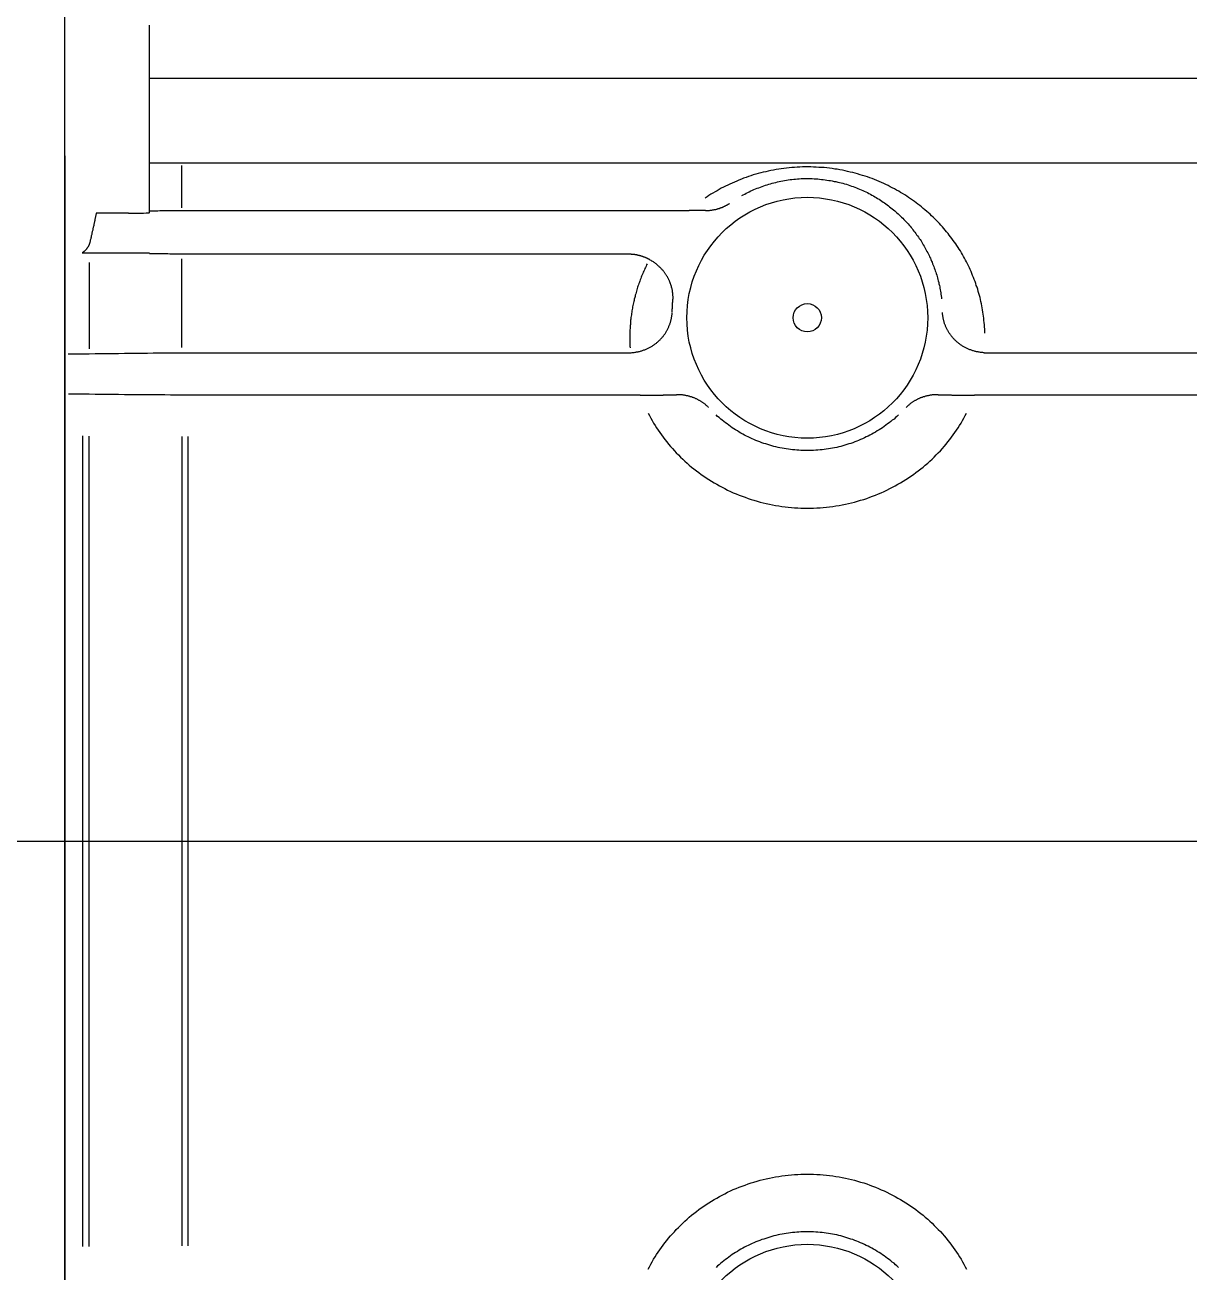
# Model space of a CAD drawing. Units: millimetres at full size. Extents: x -1560 to 1602, y -1094 to 1094.
# Drawn here: x 771 to 853.3, y -78.5 to 9.7 of the extents above; entities that cross this region are included whole.
import ezdxf

# ---------------------------------------------------------------- set-up
doc = ezdxf.new("R2010")
doc.units = ezdxf.units.MM
doc.header["$LTSCALE"] = 11.8857
doc.layers.add('0-1_GR1', color=134, linetype='Continuous')

msp = doc.modelspace()

# ---------------------------------------------------------------- linework, layer by layer
at = {"layer": '0-1_GR1'}
for p, q in [((779.8, -3.57), (779.8, 9.69)), ((947.3, 5.92), (779.8, 5.92)), ((947.3, -0.08), (779.8, -0.08)), ((782.07, -3.24), (782.07, -0.24)), ((782.54, -3.41), (817.94, -3.41)), ((778.3, -3.62), (776.03, -3.62)), ((775.59, -5.62), (775.57, -5.67)), ((775.04, -6.42), (779.8, -6.42)), ((782.07, -13.11), (782.07, -6.84)), ((813.66, -6.51), (782.54, -6.51)), ((775.53, -7.09), (775.53, -13.19)), ((816.79, -9.81), (816.8, -9.79)), ((774.05, -13.54), (775.06, -13.54)), ((782.54, -13.47), (813.71, -13.47)), ((813.71, -13.47), (813.8, -13.47)), ((838.81, -13.47), (838.9, -13.47)), ((838.9, -13.47), (885.71, -13.47)), ((775.06, -16.41), (774.07, -16.41)), ((775.95, -16.42), (775.53, -16.41)), ((814.48, -16.48), (782.54, -16.48)), ((886.48, -16.48), (838.12, -16.48)), ((775.06, -19.35), (775.06, -76.64)), ((775.53, -76.64), (775.53, -19.36)), ((782.07, -19.4), (782.07, -76.59)), ((782.54, -76.59), (782.54, -19.4)), ((-194.33, -48), (1021.04, -48)), ((585.3, -48), (1030.84, -48))]:
    msp.add_line(p, q, dxfattribs=at)
at = {"layer": '0-1_GR1', "color": 3}
for p, q in [((773.8, 0.44), (773.8, -6.7)), ((773.8, -6.7), (773.8, -89.29))]:
    msp.add_line(p, q, dxfattribs=at)
for points in [[(773.8, -126.5), (773.8, 30.5), (762.34, 30.5)], [(773.8, 4.13), (773.8, 10.7), (773.8, 11.46)]]:
    msp.add_lwpolyline(points, dxfattribs=at)
at = {"layer": '0-1_GR1'}
for points in [[(826.35, -0.34), (826.16, -0.34), (825.97, -0.34), (825.78, -0.35), (825.59, -0.36), (825.4, -0.37), (825.21, -0.39), (825.02, -0.4), (824.84, -0.42), (824.65, -0.45), (824.46, -0.47), (824.28, -0.5), (824.09, -0.53), (823.91, -0.56), (823.72, -0.6), (823.54, -0.64), (823.36, -0.68), (823.18, -0.72), (823.01, -0.76), (822.83, -0.81), (822.66, -0.86), (822.48, -0.91), (822.31, -0.97), (822.14, -1.02), (821.97, -1.08), (821.8, -1.14), (821.64, -1.21), (821.47, -1.27), (821.31, -1.34), (821.15, -1.41), (820.99, -1.48), (820.83, -1.55), (820.68, -1.62), (820.52, -1.7), (820.37, -1.77), (820.22, -1.85), (820.07, -1.93), (819.92, -2.02), (819.78, -2.1), (819.63, -2.19)], [(833.04, -2.23), (832.9, -2.14), (832.76, -2.06), (832.61, -1.98), (832.46, -1.89), (832.31, -1.81), (832.16, -1.74), (832.01, -1.66), (831.85, -1.58), (831.7, -1.51), (831.54, -1.44), (831.38, -1.37), (831.22, -1.3), (831.05, -1.24), (830.89, -1.17), (830.72, -1.11), (830.55, -1.05), (830.38, -1), (830.21, -0.94), (830.04, -0.89), (829.86, -0.84), (829.69, -0.79), (829.51, -0.74), (829.33, -0.7), (829.15, -0.66), (828.97, -0.62), (828.79, -0.58), (828.6, -0.55), (828.42, -0.51), (828.24, -0.49), (828.05, -0.46), (827.86, -0.43), (827.68, -0.41), (827.49, -0.39), (827.3, -0.38), (827.11, -0.37), (826.92, -0.35), (826.73, -0.35), (826.54, -0.34), (826.35, -0.34)], [(821.67, -2.37), (821.77, -2.31), (821.88, -2.26), (821.98, -2.2), (822.09, -2.15), (822.2, -2.1), (822.31, -2.04), (822.42, -1.99), (822.53, -1.94), (822.64, -1.9), (822.76, -1.85), (822.87, -1.81), (822.99, -1.76), (823.1, -1.72), (823.22, -1.68), (823.34, -1.64), (823.46, -1.6), (823.58, -1.56), (823.7, -1.53), (823.82, -1.49), (823.94, -1.46), (824.07, -1.43), (824.19, -1.4), (824.32, -1.37), (824.44, -1.35), (824.57, -1.32), (824.7, -1.3), (824.83, -1.28), (824.95, -1.26), (825.08, -1.24), (825.21, -1.23), (825.34, -1.21), (825.47, -1.2), (825.6, -1.19), (825.73, -1.18), (825.86, -1.17), (825.99, -1.17), (826.13, -1.17), (826.26, -1.16), (826.39, -1.16)], [(826.39, -1.16), (826.52, -1.17), (826.65, -1.17), (826.78, -1.18), (826.91, -1.18), (827.04, -1.19), (827.17, -1.2), (827.3, -1.22), (827.43, -1.23), (827.56, -1.25), (827.69, -1.27), (827.82, -1.29), (827.95, -1.31), (828.07, -1.33), (828.2, -1.36), (828.32, -1.38), (828.45, -1.41), (828.57, -1.44), (828.7, -1.47), (828.82, -1.5), (828.94, -1.54), (829.06, -1.57), (829.18, -1.61), (829.3, -1.65), (829.42, -1.69), (829.54, -1.73), (829.65, -1.78), (829.77, -1.82), (829.88, -1.86), (830, -1.91), (830.11, -1.96), (830.22, -2.01), (830.33, -2.06), (830.44, -2.11), (830.55, -2.16), (830.65, -2.22), (830.76, -2.27), (830.86, -2.33), (830.97, -2.39), (831.07, -2.45)], [(819.63, -2.19), (819.49, -2.27), (819.35, -2.36), (819.21, -2.45), (819.08, -2.54)], [(831.07, -2.45), (831.17, -2.51), (831.27, -2.57), (831.37, -2.63), (831.47, -2.69), (831.57, -2.76), (831.66, -2.82), (831.76, -2.89), (831.85, -2.95), (831.94, -3.02), (832.03, -3.09), (832.12, -3.16), (832.21, -3.23), (832.3, -3.3), (832.39, -3.37), (832.48, -3.44), (832.56, -3.51), (832.64, -3.59), (832.73, -3.66), (832.81, -3.74), (832.89, -3.82), (832.97, -3.89), (833.05, -3.97), (833.12, -4.05), (833.2, -4.13), (833.28, -4.21), (833.35, -4.29), (833.42, -4.37), (833.5, -4.45), (833.57, -4.53), (833.64, -4.62), (833.71, -4.7), (833.77, -4.79), (833.84, -4.87), (833.91, -4.96), (833.97, -5.04), (834.03, -5.13), (834.1, -5.22), (834.16, -5.31), (834.22, -5.39)], [(837.27, -6.54), (837.2, -6.41), (837.12, -6.28), (837.04, -6.15), (836.96, -6.03), (836.87, -5.9), (836.79, -5.78), (836.7, -5.65), (836.62, -5.53), (836.53, -5.41), (836.43, -5.28), (836.34, -5.16), (836.25, -5.04), (836.15, -4.93), (836.05, -4.81), (835.95, -4.69), (835.85, -4.58), (835.75, -4.46), (835.64, -4.35), (835.54, -4.23), (835.43, -4.12), (835.32, -4.01), (835.21, -3.9), (835.09, -3.79), (834.98, -3.69), (834.86, -3.58), (834.74, -3.48), (834.62, -3.37), (834.5, -3.27), (834.38, -3.17), (834.25, -3.07), (834.12, -2.97), (834, -2.87), (833.87, -2.78), (833.73, -2.68), (833.6, -2.59), (833.46, -2.5), (833.33, -2.41), (833.19, -2.32), (833.04, -2.23)], [(779.8, -3.44), (779.95, -3.44), (780.09, -3.44), (780.23, -3.44), (780.38, -3.44), (780.52, -3.43), (780.66, -3.43), (780.8, -3.43), (780.94, -3.43), (781.09, -3.43), (781.23, -3.43), (781.37, -3.42), (781.51, -3.42), (781.65, -3.42), (781.79, -3.42), (781.93, -3.42), (782.07, -3.42)], [(782.07, -3.42), (782.09, -3.42), (782.11, -3.42), (782.13, -3.41), (782.15, -3.41), (782.17, -3.41), (782.19, -3.41), (782.21, -3.41), (782.23, -3.41), (782.25, -3.41), (782.26, -3.41), (782.28, -3.41), (782.3, -3.41), (782.33, -3.41), (782.35, -3.41), (782.37, -3.41), (782.39, -3.41), (782.41, -3.41), (782.43, -3.41), (782.45, -3.41), (782.47, -3.41), (782.48, -3.41), (782.5, -3.41), (782.52, -3.41), (782.54, -3.41)], [(818.3, -3.41), (818.28, -3.41), (818.26, -3.41), (818.23, -3.41), (818.21, -3.41), (818.19, -3.41), (818.17, -3.41), (818.15, -3.41), (818.13, -3.41), (818.11, -3.41), (818.08, -3.41), (818.06, -3.41), (818.04, -3.41), (818.02, -3.41), (818, -3.41), (817.98, -3.41), (817.96, -3.41), (817.94, -3.41)], [(819.1, -3.42), (819.08, -3.42), (819.06, -3.42), (819.04, -3.42), (819.02, -3.42), (819, -3.42), (818.98, -3.42), (818.96, -3.42), (818.94, -3.42), (818.92, -3.42), (818.9, -3.42), (818.88, -3.42), (818.86, -3.42), (818.84, -3.42), (818.82, -3.42), (818.8, -3.42), (818.78, -3.42), (818.76, -3.42), (818.74, -3.42), (818.72, -3.42), (818.7, -3.42), (818.67, -3.41), (818.65, -3.41), (818.63, -3.41), (818.61, -3.41), (818.59, -3.41), (818.57, -3.41), (818.55, -3.41), (818.53, -3.41), (818.51, -3.41), (818.49, -3.41), (818.47, -3.41), (818.45, -3.41), (818.42, -3.41), (818.4, -3.41), (818.38, -3.41), (818.36, -3.41), (818.34, -3.41), (818.32, -3.41), (818.3, -3.41)], [(819.1, -3.42), (819.13, -3.42), (819.16, -3.42), (819.2, -3.42), (819.23, -3.42), (819.26, -3.42), (819.29, -3.41), (819.33, -3.41), (819.36, -3.41), (819.39, -3.41), (819.43, -3.4), (819.46, -3.4), (819.49, -3.4), (819.52, -3.39), (819.56, -3.39), (819.59, -3.38), (819.62, -3.38), (819.65, -3.37), (819.68, -3.37), (819.72, -3.36), (819.75, -3.36), (819.78, -3.35), (819.81, -3.34), (819.84, -3.34), (819.87, -3.33), (819.9, -3.32), (819.94, -3.31), (819.97, -3.3), (820, -3.29), (820.03, -3.28), (820.06, -3.28), (820.09, -3.27), (820.12, -3.26), (820.15, -3.24), (820.18, -3.23), (820.21, -3.22), (820.24, -3.21), (820.27, -3.2), (820.3, -3.19), (820.33, -3.18)], [(820.33, -3.18), (820.35, -3.16), (820.38, -3.15), (820.41, -3.14), (820.44, -3.12), (820.47, -3.11), (820.5, -3.1), (820.52, -3.08), (820.55, -3.07), (820.58, -3.05), (820.61, -3.04), (820.63, -3.02), (820.66, -3.01), (820.69, -2.99), (820.72, -2.97), (820.74, -2.96), (820.77, -2.94), (820.79, -2.92)], [(776.03, -3.62), (776.02, -3.67), (776.01, -3.72), (776, -3.77), (775.98, -3.83), (775.97, -3.88), (775.96, -3.93), (775.95, -3.98), (775.94, -4.03), (775.93, -4.08), (775.92, -4.13), (775.91, -4.19), (775.9, -4.24), (775.89, -4.29), (775.88, -4.34), (775.87, -4.39), (775.86, -4.44), (775.85, -4.49), (775.83, -4.55), (775.82, -4.6), (775.81, -4.65), (775.8, -4.7), (775.79, -4.75), (775.78, -4.8), (775.77, -4.85), (775.75, -4.91), (775.74, -4.96), (775.73, -5.01), (775.72, -5.06), (775.71, -5.11), (775.7, -5.16), (775.68, -5.21), (775.67, -5.26), (775.66, -5.31), (775.65, -5.37), (775.64, -5.42), (775.62, -5.47), (775.61, -5.52), (775.6, -5.57), (775.59, -5.62)], [(775.57, -5.67), (775.57, -5.69), (775.57, -5.7), (775.56, -5.72), (775.56, -5.73), (775.55, -5.75), (775.55, -5.77), (775.54, -5.78), (775.54, -5.8), (775.53, -5.81), (775.53, -5.83), (775.52, -5.84), (775.51, -5.86), (775.51, -5.87), (775.5, -5.89), (775.49, -5.9), (775.49, -5.92), (775.48, -5.93), (775.47, -5.94), (775.46, -5.96), (775.45, -5.97), (775.45, -5.99), (775.44, -6), (775.43, -6.02), (775.42, -6.03), (775.41, -6.04), (775.4, -6.06), (775.39, -6.07), (775.38, -6.09), (775.37, -6.1), (775.36, -6.11), (775.35, -6.13), (775.34, -6.14), (775.33, -6.15), (775.32, -6.17), (775.31, -6.18), (775.3, -6.19), (775.29, -6.2), (775.28, -6.22), (775.26, -6.23)], [(834.22, -5.39), (834.28, -5.48), (834.34, -5.57), (834.39, -5.66), (834.45, -5.76), (834.5, -5.85), (834.56, -5.94), (834.61, -6.03), (834.66, -6.13), (834.71, -6.22), (834.76, -6.31), (834.81, -6.41), (834.86, -6.5), (834.91, -6.6), (834.95, -6.69), (835, -6.79), (835.04, -6.89), (835.08, -6.99), (835.12, -7.08), (835.16, -7.18), (835.2, -7.28), (835.24, -7.38), (835.28, -7.48), (835.31, -7.58), (835.35, -7.68), (835.38, -7.78), (835.42, -7.88), (835.45, -7.99), (835.48, -8.09), (835.51, -8.19), (835.53, -8.29), (835.56, -8.4), (835.59, -8.5), (835.61, -8.61), (835.64, -8.71), (835.66, -8.81), (835.68, -8.92), (835.7, -9.02), (835.72, -9.13), (835.74, -9.24)], [(775.26, -6.23), (775.25, -6.24), (775.24, -6.25), (775.23, -6.27), (775.22, -6.28), (775.2, -6.29), (775.19, -6.3), (775.18, -6.31), (775.16, -6.33), (775.15, -6.34), (775.14, -6.35), (775.12, -6.36), (775.11, -6.37), (775.09, -6.38), (775.08, -6.39), (775.07, -6.4), (775.05, -6.41), (775.04, -6.42)], [(782.07, -6.51), (781.93, -6.5), (781.79, -6.5), (781.65, -6.5), (781.51, -6.5), (781.37, -6.5), (781.23, -6.5), (781.09, -6.49), (780.94, -6.49), (780.8, -6.49), (780.66, -6.49), (780.52, -6.49), (780.37, -6.49), (780.23, -6.49), (780.09, -6.48), (779.95, -6.48), (779.8, -6.48)], [(782.54, -6.51), (782.52, -6.51), (782.5, -6.51), (782.49, -6.51), (782.47, -6.51), (782.45, -6.51), (782.43, -6.51), (782.41, -6.51), (782.39, -6.51), (782.37, -6.51), (782.35, -6.51), (782.33, -6.51), (782.31, -6.51), (782.29, -6.51), (782.27, -6.51), (782.25, -6.51), (782.23, -6.51), (782.21, -6.51), (782.19, -6.51), (782.17, -6.51), (782.15, -6.51), (782.13, -6.51), (782.11, -6.51), (782.09, -6.51), (782.07, -6.51)], [(814.13, -6.55), (814.11, -6.54), (814.08, -6.54), (814.05, -6.53), (814.02, -6.53), (813.99, -6.53), (813.97, -6.52), (813.94, -6.52), (813.91, -6.52), (813.88, -6.52), (813.85, -6.51), (813.83, -6.51), (813.8, -6.51), (813.77, -6.51), (813.74, -6.51), (813.71, -6.51), (813.68, -6.51), (813.66, -6.51)], [(815.14, -6.89), (815.12, -6.87), (815.09, -6.86), (815.07, -6.85), (815.05, -6.84), (815.02, -6.83), (815, -6.81), (814.97, -6.8), (814.95, -6.79), (814.92, -6.78), (814.9, -6.77), (814.88, -6.76), (814.85, -6.75), (814.83, -6.74), (814.8, -6.73), (814.77, -6.72), (814.75, -6.71), (814.72, -6.7), (814.7, -6.69), (814.67, -6.68), (814.65, -6.67), (814.62, -6.66), (814.59, -6.65), (814.57, -6.65), (814.54, -6.64), (814.52, -6.63), (814.49, -6.62), (814.46, -6.62), (814.43, -6.61), (814.41, -6.6), (814.38, -6.59), (814.35, -6.59), (814.33, -6.58), (814.3, -6.58), (814.27, -6.57), (814.24, -6.56), (814.22, -6.56), (814.19, -6.55), (814.16, -6.55), (814.13, -6.55)], [(815.66, -7.24), (815.61, -7.2), (815.57, -7.17), (815.52, -7.13), (815.47, -7.09), (815.42, -7.06), (815.37, -7.02), (815.31, -6.99), (815.26, -6.95), (815.2, -6.92), (815.14, -6.89)], [(838.85, -12.1), (838.85, -11.95), (838.84, -11.8), (838.83, -11.65), (838.82, -11.5), (838.81, -11.34), (838.79, -11.19), (838.78, -11.04), (838.76, -10.89), (838.74, -10.75), (838.72, -10.6), (838.69, -10.45), (838.67, -10.3), (838.64, -10.15), (838.61, -10.01), (838.58, -9.86), (838.54, -9.71), (838.51, -9.57), (838.47, -9.42), (838.43, -9.28), (838.39, -9.14), (838.35, -8.99), (838.3, -8.85), (838.25, -8.71), (838.21, -8.57), (838.16, -8.43), (838.1, -8.29), (838.05, -8.15), (837.99, -8.01), (837.94, -7.87), (837.88, -7.74), (837.82, -7.6), (837.76, -7.47), (837.69, -7.33), (837.63, -7.2), (837.56, -7.06), (837.49, -6.93), (837.42, -6.8), (837.35, -6.67), (837.27, -6.54)], [(814.98, -7.19), (814.94, -7.27), (814.9, -7.36), (814.86, -7.44), (814.82, -7.53), (814.78, -7.62), (814.74, -7.7), (814.7, -7.79), (814.67, -7.88), (814.63, -7.96), (814.59, -8.05), (814.56, -8.14), (814.53, -8.23), (814.49, -8.32), (814.46, -8.41), (814.43, -8.49), (814.4, -8.58), (814.36, -8.67), (814.33, -8.76), (814.3, -8.85), (814.28, -8.94), (814.25, -9.03), (814.22, -9.13), (814.19, -9.22), (814.17, -9.31), (814.14, -9.4), (814.12, -9.49), (814.1, -9.58), (814.07, -9.68), (814.05, -9.77), (814.03, -9.86), (814.01, -9.95), (813.99, -10.05), (813.97, -10.14), (813.95, -10.23), (813.94, -10.33), (813.92, -10.42), (813.9, -10.52), (813.89, -10.61), (813.87, -10.71)], [(816.63, -8.58), (816.61, -8.55), (816.6, -8.52), (816.59, -8.49), (816.58, -8.46), (816.56, -8.42), (816.55, -8.39), (816.53, -8.36), (816.52, -8.33), (816.5, -8.29), (816.48, -8.26), (816.47, -8.23), (816.45, -8.19), (816.43, -8.16), (816.41, -8.12), (816.39, -8.09), (816.37, -8.06), (816.35, -8.02), (816.33, -7.99), (816.3, -7.95), (816.28, -7.92), (816.26, -7.88), (816.23, -7.85), (816.21, -7.81), (816.18, -7.78), (816.15, -7.74), (816.13, -7.71), (816.1, -7.67), (816.07, -7.64), (816.04, -7.6), (816, -7.57), (815.97, -7.53), (815.94, -7.49), (815.9, -7.46), (815.86, -7.42), (815.83, -7.38), (815.79, -7.35), (815.74, -7.31), (815.7, -7.28), (815.66, -7.24)], [(816.8, -9.75), (816.8, -9.72), (816.8, -9.69), (816.81, -9.66), (816.81, -9.63), (816.81, -9.6), (816.81, -9.57), (816.81, -9.55), (816.81, -9.52), (816.81, -9.49), (816.8, -9.46), (816.8, -9.43), (816.8, -9.4), (816.8, -9.37), (816.8, -9.34), (816.79, -9.31), (816.79, -9.28), (816.79, -9.25), (816.78, -9.22), (816.78, -9.19), (816.78, -9.16), (816.77, -9.13), (816.77, -9.1), (816.76, -9.07), (816.76, -9.04), (816.75, -9.01), (816.74, -8.98), (816.74, -8.95), (816.73, -8.92), (816.72, -8.89), (816.71, -8.86), (816.71, -8.83), (816.7, -8.8), (816.69, -8.77), (816.68, -8.74), (816.67, -8.71), (816.66, -8.68), (816.65, -8.65), (816.64, -8.61), (816.63, -8.58)], [(835.74, -9.24), (835.75, -9.34), (835.77, -9.45), (835.78, -9.56), (835.79, -9.66)], [(816.75, -10.58), (816.75, -10.56), (816.75, -10.54), (816.75, -10.52), (816.75, -10.5), (816.75, -10.48), (816.75, -10.46), (816.75, -10.44), (816.75, -10.42), (816.75, -10.4), (816.75, -10.38), (816.75, -10.36), (816.76, -10.34), (816.76, -10.32), (816.76, -10.3), (816.76, -10.28), (816.76, -10.26), (816.76, -10.24), (816.76, -10.22), (816.76, -10.2), (816.76, -10.18), (816.77, -10.17), (816.77, -10.15), (816.77, -10.13), (816.77, -10.11), (816.77, -10.09), (816.77, -10.07), (816.77, -10.05), (816.78, -10.03), (816.78, -10.01), (816.78, -9.99), (816.78, -9.97), (816.78, -9.95), (816.78, -9.93), (816.79, -9.91), (816.79, -9.89), (816.79, -9.87), (816.79, -9.85), (816.79, -9.83), (816.79, -9.81)], [(813.87, -10.71), (813.86, -10.8), (813.85, -10.89), (813.83, -10.99), (813.82, -11.09), (813.81, -11.18), (813.8, -11.28), (813.79, -11.37), (813.79, -11.47), (813.78, -11.56), (813.77, -11.66), (813.77, -11.76), (813.76, -11.85), (813.76, -11.95), (813.75, -12.05), (813.75, -12.14), (813.75, -12.24), (813.75, -12.34), (813.75, -12.43), (813.75, -12.53), (813.75, -12.63), (813.75, -12.73), (813.75, -12.82), (813.76, -12.92), (813.76, -13.02), (813.77, -13.12)], [(815.71, -12.72), (815.75, -12.69), (815.78, -12.66), (815.82, -12.62), (815.86, -12.58), (815.89, -12.55), (815.93, -12.51), (815.96, -12.47), (816, -12.44), (816.03, -12.4), (816.06, -12.36), (816.1, -12.32), (816.13, -12.28), (816.16, -12.24), (816.19, -12.2), (816.22, -12.16), (816.24, -12.12), (816.27, -12.08), (816.3, -12.04), (816.32, -12), (816.35, -11.95), (816.37, -11.91), (816.4, -11.87), (816.42, -11.82), (816.44, -11.78), (816.46, -11.74), (816.48, -11.69), (816.5, -11.65), (816.52, -11.6), (816.54, -11.56), (816.56, -11.51), (816.58, -11.47), (816.59, -11.42), (816.61, -11.38), (816.62, -11.33), (816.63, -11.28), (816.65, -11.24), (816.66, -11.19), (816.67, -11.15), (816.68, -11.1)], [(816.68, -11.1), (816.69, -11.05), (816.7, -11.01), (816.71, -10.96), (816.72, -10.91), (816.72, -10.86), (816.73, -10.82), (816.74, -10.77), (816.74, -10.72), (816.74, -10.67), (816.75, -10.63)], [(835.92, -11.1), (835.91, -11.05), (835.9, -11.01), (835.9, -10.96), (835.89, -10.91), (835.88, -10.86), (835.88, -10.82), (835.87, -10.77), (835.87, -10.72), (835.86, -10.67), (835.86, -10.63)], [(836.9, -12.72), (836.86, -12.69), (836.82, -12.66), (836.78, -12.62), (836.75, -12.58), (836.71, -12.55), (836.68, -12.51), (836.64, -12.47), (836.61, -12.44), (836.57, -12.4), (836.54, -12.36), (836.51, -12.32), (836.48, -12.28), (836.45, -12.24), (836.42, -12.2), (836.39, -12.16), (836.36, -12.12), (836.33, -12.08), (836.31, -12.04), (836.28, -12), (836.26, -11.95), (836.23, -11.91), (836.21, -11.87), (836.19, -11.82), (836.16, -11.78), (836.14, -11.74), (836.12, -11.69), (836.1, -11.65), (836.08, -11.6), (836.06, -11.56), (836.05, -11.51), (836.03, -11.47), (836.01, -11.42), (836, -11.38), (835.98, -11.33), (835.97, -11.28), (835.96, -11.24), (835.95, -11.19), (835.93, -11.15), (835.92, -11.1)], [(813.8, -13.47), (813.85, -13.47), (813.91, -13.46), (813.96, -13.46), (814.01, -13.45), (814.07, -13.45), (814.12, -13.44), (814.18, -13.43), (814.23, -13.42), (814.28, -13.41), (814.34, -13.4), (814.39, -13.39), (814.44, -13.38), (814.5, -13.36), (814.55, -13.35), (814.6, -13.34), (814.65, -13.32), (814.7, -13.3), (814.75, -13.28), (814.81, -13.26), (814.86, -13.24), (814.91, -13.22), (814.95, -13.2), (815, -13.18), (815.05, -13.16), (815.1, -13.13), (815.15, -13.11), (815.19, -13.08), (815.24, -13.06), (815.28, -13.03), (815.33, -13), (815.37, -12.97), (815.42, -12.95), (815.46, -12.92), (815.5, -12.89), (815.55, -12.85), (815.59, -12.82), (815.63, -12.79), (815.67, -12.76), (815.71, -12.72)], [(838.81, -13.47), (838.75, -13.47), (838.7, -13.46), (838.65, -13.46), (838.59, -13.45), (838.54, -13.45), (838.48, -13.44), (838.43, -13.43), (838.37, -13.42), (838.32, -13.41), (838.27, -13.4), (838.21, -13.39), (838.16, -13.38), (838.11, -13.36), (838.06, -13.35), (838, -13.34), (837.95, -13.32), (837.9, -13.3), (837.85, -13.28), (837.8, -13.26), (837.75, -13.24), (837.7, -13.22), (837.65, -13.2), (837.6, -13.18), (837.55, -13.16), (837.51, -13.13), (837.46, -13.11), (837.41, -13.08), (837.37, -13.06), (837.32, -13.03), (837.28, -13), (837.23, -12.97), (837.19, -12.95), (837.14, -12.92), (837.1, -12.89), (837.06, -12.85), (837.02, -12.82), (836.98, -12.79), (836.94, -12.76), (836.9, -12.72)], [(775.06, -13.54), (775.07, -13.54), (775.08, -13.54), (775.09, -13.54), (775.1, -13.54), (775.11, -13.54), (775.12, -13.54), (775.13, -13.54), (775.14, -13.54), (775.15, -13.54), (775.16, -13.54), (775.17, -13.54), (775.18, -13.54), (775.19, -13.54), (775.2, -13.54), (775.21, -13.54), (775.22, -13.54), (775.23, -13.54), (775.24, -13.54), (775.25, -13.54), (775.26, -13.54), (775.27, -13.54), (775.28, -13.54), (775.29, -13.54), (775.3, -13.54), (775.31, -13.54), (775.32, -13.54), (775.33, -13.54), (775.34, -13.54), (775.35, -13.54), (775.36, -13.54), (775.37, -13.54), (775.38, -13.54), (775.39, -13.54), (775.4, -13.54), (775.41, -13.54), (775.42, -13.54), (775.43, -13.54), (775.44, -13.54), (775.45, -13.54)], [(775.45, -13.54), (775.46, -13.54), (775.47, -13.54), (775.48, -13.54), (775.49, -13.54), (775.49, -13.54), (775.5, -13.54), (775.51, -13.54), (775.52, -13.54), (775.53, -13.54)], [(775.53, -13.54), (775.95, -13.53), (776.37, -13.53), (776.78, -13.53), (777.19, -13.52), (777.61, -13.52), (778.02, -13.51), (778.43, -13.51), (778.84, -13.5), (779.25, -13.5), (779.66, -13.5), (780.06, -13.49), (780.47, -13.49), (780.87, -13.48), (781.27, -13.48), (781.67, -13.48), (782.07, -13.47)], [(782.07, -13.47), (782.09, -13.47), (782.11, -13.47), (782.13, -13.47), (782.15, -13.47), (782.17, -13.47), (782.19, -13.47), (782.21, -13.47), (782.23, -13.47), (782.25, -13.47), (782.27, -13.47), (782.29, -13.47), (782.31, -13.47), (782.33, -13.47), (782.35, -13.47), (782.37, -13.47), (782.39, -13.47), (782.41, -13.47), (782.43, -13.47), (782.45, -13.47), (782.47, -13.47), (782.49, -13.47), (782.5, -13.47), (782.52, -13.47), (782.54, -13.47)], [(775.15, -16.41), (775.14, -16.41), (775.13, -16.41), (775.12, -16.41), (775.11, -16.41), (775.1, -16.41), (775.09, -16.41), (775.08, -16.41), (775.07, -16.41), (775.06, -16.41)], [(775.53, -16.41), (775.52, -16.41), (775.51, -16.41), (775.5, -16.41), (775.49, -16.41), (775.49, -16.41), (775.48, -16.41), (775.47, -16.41), (775.46, -16.41), (775.45, -16.41), (775.44, -16.41), (775.43, -16.41), (775.42, -16.41), (775.41, -16.41), (775.4, -16.41), (775.39, -16.41), (775.38, -16.41), (775.37, -16.41), (775.36, -16.41), (775.35, -16.41), (775.34, -16.41), (775.33, -16.41), (775.32, -16.41), (775.31, -16.41), (775.3, -16.41), (775.29, -16.41), (775.28, -16.41), (775.27, -16.41), (775.26, -16.41), (775.25, -16.41), (775.24, -16.41), (775.23, -16.41), (775.22, -16.41), (775.21, -16.41), (775.2, -16.41), (775.19, -16.41), (775.18, -16.41), (775.17, -16.41), (775.16, -16.41), (775.15, -16.41)], [(782.54, -16.48), (782.52, -16.48), (782.51, -16.48), (782.49, -16.48), (782.47, -16.48), (782.45, -16.48), (782.43, -16.48), (782.41, -16.48), (782.39, -16.48), (782.37, -16.48), (782.35, -16.48), (782.33, -16.48), (782.31, -16.48), (782.29, -16.48), (782.27, -16.48), (782.25, -16.48), (782.23, -16.48), (782.21, -16.48), (782.19, -16.48), (782.17, -16.48), (782.15, -16.47), (782.13, -16.47), (782.11, -16.47), (782.09, -16.47), (782.07, -16.47), (781.67, -16.47), (781.27, -16.47), (780.87, -16.46), (780.46, -16.46), (780.06, -16.45), (779.65, -16.45), (779.24, -16.45), (778.84, -16.44), (778.43, -16.44), (778.02, -16.44), (777.6, -16.43), (777.19, -16.43), (776.78, -16.42), (776.36, -16.42), (775.95, -16.42)], [(814.48, -16.48), (814.53, -16.48), (814.59, -16.48), (814.64, -16.48), (814.69, -16.48), (814.74, -16.48), (814.79, -16.48), (814.84, -16.48), (814.89, -16.48), (814.94, -16.48), (814.99, -16.48), (815.04, -16.48), (815.09, -16.47), (815.14, -16.47), (815.19, -16.47), (815.24, -16.47), (815.29, -16.47), (815.34, -16.47), (815.39, -16.47), (815.44, -16.47), (815.48, -16.47), (815.53, -16.47), (815.58, -16.47), (815.63, -16.47), (815.68, -16.47), (815.72, -16.47), (815.77, -16.47), (815.82, -16.47), (815.87, -16.47), (815.91, -16.47), (815.96, -16.47), (816, -16.47), (816.05, -16.47), (816.1, -16.47), (816.14, -16.46), (816.19, -16.46), (816.23, -16.46), (816.27, -16.46), (816.32, -16.46), (816.36, -16.46)], [(816.36, -16.46), (816.41, -16.46), (816.45, -16.46), (816.49, -16.46), (816.53, -16.46), (816.58, -16.46), (816.62, -16.46), (816.66, -16.46), (816.7, -16.46), (816.74, -16.45), (816.78, -16.45), (816.82, -16.45), (816.86, -16.45), (816.9, -16.45), (816.94, -16.45), (816.98, -16.45), (817.01, -16.45), (817.05, -16.45)], [(817.9, -16.54), (817.85, -16.53), (817.81, -16.52), (817.76, -16.51), (817.72, -16.5), (817.67, -16.49), (817.62, -16.48), (817.57, -16.48), (817.52, -16.47), (817.47, -16.46), (817.42, -16.46), (817.37, -16.46), (817.32, -16.45), (817.27, -16.45), (817.22, -16.45), (817.16, -16.45), (817.11, -16.45), (817.05, -16.45)], [(819.32, -17.34), (819.29, -17.31), (819.26, -17.28), (819.23, -17.25), (819.2, -17.22), (819.17, -17.2), (819.13, -17.17), (819.1, -17.14), (819.07, -17.12), (819.04, -17.09), (819, -17.06), (818.97, -17.04), (818.94, -17.02), (818.9, -16.99), (818.87, -16.97), (818.83, -16.95), (818.8, -16.92), (818.76, -16.9), (818.73, -16.88), (818.69, -16.86), (818.66, -16.84), (818.62, -16.82), (818.58, -16.8), (818.54, -16.78), (818.51, -16.76), (818.47, -16.74), (818.43, -16.72), (818.39, -16.71), (818.35, -16.69), (818.31, -16.67), (818.27, -16.66), (818.23, -16.64), (818.19, -16.63), (818.15, -16.61), (818.11, -16.6), (818.07, -16.59), (818.03, -16.58), (817.99, -16.56), (817.94, -16.55), (817.9, -16.54)], [(835.55, -16.45), (835.5, -16.45), (835.44, -16.45), (835.39, -16.45), (835.34, -16.45), (835.28, -16.45), (835.23, -16.46), (835.18, -16.46), (835.13, -16.46), (835.08, -16.47), (835.03, -16.48), (834.98, -16.48), (834.94, -16.49), (834.89, -16.5), (834.84, -16.51), (834.8, -16.52), (834.75, -16.53), (834.71, -16.54), (834.66, -16.55), (834.62, -16.56), (834.58, -16.58), (834.54, -16.59), (834.49, -16.6), (834.45, -16.61), (834.41, -16.63), (834.37, -16.64), (834.33, -16.66), (834.29, -16.67), (834.25, -16.69), (834.21, -16.71), (834.18, -16.72), (834.14, -16.74), (834.1, -16.76), (834.06, -16.78), (834.02, -16.8), (833.99, -16.82), (833.95, -16.84), (833.91, -16.86), (833.88, -16.88), (833.84, -16.9)], [(835.55, -16.45), (835.59, -16.45), (835.63, -16.45), (835.67, -16.45), (835.71, -16.45), (835.75, -16.45), (835.79, -16.45), (835.83, -16.45), (835.87, -16.45), (835.91, -16.46), (835.95, -16.46), (835.99, -16.46), (836.03, -16.46), (836.07, -16.46), (836.11, -16.46), (836.16, -16.46), (836.2, -16.46), (836.24, -16.46), (836.29, -16.46), (836.33, -16.46), (836.38, -16.46), (836.42, -16.46), (836.46, -16.46), (836.51, -16.47), (836.56, -16.47), (836.6, -16.47), (836.65, -16.47), (836.69, -16.47), (836.74, -16.47), (836.79, -16.47), (836.83, -16.47), (836.88, -16.47), (836.93, -16.47), (836.98, -16.47), (837.02, -16.47), (837.07, -16.47), (837.12, -16.47), (837.17, -16.47), (837.22, -16.47), (837.27, -16.47)], [(837.27, -16.47), (837.32, -16.47), (837.37, -16.47), (837.41, -16.47), (837.46, -16.47), (837.51, -16.47), (837.56, -16.48), (837.61, -16.48), (837.67, -16.48), (837.72, -16.48), (837.77, -16.48), (837.82, -16.48), (837.87, -16.48), (837.92, -16.48), (837.97, -16.48), (838.02, -16.48), (838.07, -16.48), (838.12, -16.48)], [(833.84, -16.9), (833.81, -16.92), (833.77, -16.95), (833.74, -16.97), (833.7, -16.99), (833.67, -17.02), (833.63, -17.04), (833.6, -17.06), (833.57, -17.09), (833.54, -17.12), (833.5, -17.14), (833.47, -17.17), (833.44, -17.2), (833.41, -17.22), (833.38, -17.25), (833.35, -17.28), (833.32, -17.31), (833.29, -17.34)], [(815.04, -17.75), (815.14, -17.92), (815.23, -18.09), (815.33, -18.27), (815.43, -18.44), (815.54, -18.61), (815.65, -18.78), (815.76, -18.95), (815.87, -19.12), (815.99, -19.28), (816.11, -19.45), (816.23, -19.61), (816.36, -19.77), (816.49, -19.93), (816.62, -20.09), (816.76, -20.24), (816.9, -20.4), (817.04, -20.55), (817.19, -20.7), (817.34, -20.85), (817.49, -20.99), (817.64, -21.14), (817.8, -21.28), (817.96, -21.42), (818.12, -21.55), (818.29, -21.69), (818.46, -21.82), (818.63, -21.95), (818.8, -22.07), (818.98, -22.2), (819.16, -22.32), (819.34, -22.44), (819.52, -22.55), (819.71, -22.67), (819.9, -22.77), (820.09, -22.88), (820.28, -22.98), (820.48, -23.08), (820.67, -23.18), (820.87, -23.28)], [(822, -19.36), (821.87, -19.29), (821.74, -19.22), (821.61, -19.15), (821.48, -19.08), (821.36, -19), (821.23, -18.93), (821.11, -18.85), (820.99, -18.77), (820.87, -18.68), (820.75, -18.6), (820.63, -18.51), (820.52, -18.43), (820.4, -18.34), (820.29, -18.25), (820.18, -18.16), (820.07, -18.06), (819.96, -17.97), (819.86, -17.87)], [(832.75, -17.87), (832.64, -17.97), (832.53, -18.06), (832.43, -18.16), (832.31, -18.25), (832.2, -18.34), (832.09, -18.43), (831.97, -18.51), (831.85, -18.6), (831.73, -18.68), (831.61, -18.77), (831.49, -18.85), (831.37, -18.92), (831.24, -19), (831.12, -19.08), (830.99, -19.15), (830.86, -19.22), (830.73, -19.29), (830.6, -19.36), (830.47, -19.42), (830.34, -19.49), (830.21, -19.55), (830.07, -19.61), (829.93, -19.67), (829.8, -19.72), (829.66, -19.78), (829.52, -19.83), (829.38, -19.88), (829.24, -19.92), (829.1, -19.97), (828.96, -20.01), (828.81, -20.05), (828.67, -20.09), (828.52, -20.12), (828.38, -20.16), (828.23, -20.19), (828.09, -20.22), (827.94, -20.24), (827.79, -20.27), (827.64, -20.29)], [(836.37, -19.61), (836.5, -19.45), (836.62, -19.28), (836.73, -19.12), (836.85, -18.95), (836.96, -18.78), (837.07, -18.61), (837.17, -18.44), (837.27, -18.27), (837.37, -18.1), (837.47, -17.92), (837.56, -17.75)], [(827.64, -20.29), (827.5, -20.31), (827.35, -20.33), (827.2, -20.34), (827.05, -20.36), (826.9, -20.37), (826.75, -20.38), (826.6, -20.38), (826.45, -20.39), (826.3, -20.39), (826.15, -20.39), (826, -20.38), (825.85, -20.38), (825.7, -20.37), (825.56, -20.36), (825.41, -20.34), (825.26, -20.33), (825.11, -20.31), (824.96, -20.29), (824.81, -20.27), (824.67, -20.24), (824.52, -20.22), (824.37, -20.19), (824.23, -20.16), (824.08, -20.12), (823.94, -20.09), (823.79, -20.05), (823.65, -20.01), (823.51, -19.97), (823.37, -19.92), (823.23, -19.88), (823.09, -19.83), (822.95, -19.77), (822.81, -19.72), (822.67, -19.67), (822.53, -19.61), (822.4, -19.55), (822.26, -19.49), (822.13, -19.42), (822, -19.36)], [(829.42, -24.08), (829.64, -24.03), (829.86, -23.97), (830.07, -23.9), (830.29, -23.84), (830.5, -23.77), (830.71, -23.69), (830.92, -23.62), (831.12, -23.54), (831.33, -23.45), (831.53, -23.37), (831.73, -23.27), (831.93, -23.18), (832.13, -23.08), (832.32, -22.98), (832.51, -22.88), (832.71, -22.77), (832.89, -22.66), (833.08, -22.55), (833.26, -22.44), (833.45, -22.32), (833.62, -22.2), (833.8, -22.07), (833.98, -21.95), (834.15, -21.82), (834.32, -21.69), (834.48, -21.55), (834.64, -21.42), (834.81, -21.28), (834.96, -21.14), (835.12, -20.99), (835.27, -20.85), (835.42, -20.7), (835.56, -20.55), (835.71, -20.4), (835.85, -20.24), (835.98, -20.09), (836.11, -19.93), (836.24, -19.77), (836.37, -19.61)], [(820.87, -23.28), (821.07, -23.37), (821.28, -23.45), (821.48, -23.54), (821.69, -23.62), (821.9, -23.69), (822.11, -23.77), (822.32, -23.84), (822.53, -23.9), (822.75, -23.97), (822.96, -24.03), (823.18, -24.08), (823.4, -24.13), (823.62, -24.18), (823.84, -24.23), (824.06, -24.27), (824.28, -24.3), (824.5, -24.34), (824.73, -24.37), (824.95, -24.39), (825.18, -24.41), (825.4, -24.43), (825.63, -24.44), (825.85, -24.45), (826.08, -24.46), (826.3, -24.46), (826.53, -24.46), (826.75, -24.45), (826.98, -24.44), (827.2, -24.43), (827.43, -24.41), (827.65, -24.39), (827.88, -24.36), (828.1, -24.34), (828.32, -24.3), (828.55, -24.27), (828.77, -24.23), (828.99, -24.18), (829.21, -24.13), (829.42, -24.08)], [(820.87, -72.72), (821.07, -72.62), (821.28, -72.54), (821.48, -72.45), (821.69, -72.37), (821.9, -72.3), (822.11, -72.22), (822.32, -72.15), (822.53, -72.09), (822.75, -72.02), (822.96, -71.96), (823.18, -71.91), (823.4, -71.86), (823.62, -71.81), (823.84, -71.77), (824.06, -71.72), (824.28, -71.69), (824.5, -71.65), (824.73, -71.63), (824.95, -71.6), (825.18, -71.58), (825.4, -71.56), (825.63, -71.55), (825.85, -71.54), (826.08, -71.53), (826.3, -71.53), (826.53, -71.53), (826.75, -71.54), (826.98, -71.55), (827.2, -71.56), (827.43, -71.58), (827.65, -71.6), (827.88, -71.63), (828.1, -71.66), (828.32, -71.69), (828.55, -71.73), (828.77, -71.77), (828.99, -71.81), (829.21, -71.86), (829.42, -71.91)], [(829.42, -71.91), (829.64, -71.96), (829.86, -72.02), (830.07, -72.09), (830.29, -72.15), (830.5, -72.22), (830.71, -72.3), (830.92, -72.37), (831.12, -72.45), (831.33, -72.54), (831.53, -72.63), (831.73, -72.72), (831.93, -72.81), (832.13, -72.91), (832.32, -73.01), (832.51, -73.11), (832.71, -73.22), (832.89, -73.33), (833.08, -73.44), (833.26, -73.56), (833.45, -73.67), (833.62, -73.79), (833.8, -73.92), (833.98, -74.04), (834.15, -74.17), (834.32, -74.31), (834.48, -74.44), (834.64, -74.58), (834.81, -74.71), (834.96, -74.86), (835.12, -75), (835.27, -75.15), (835.42, -75.29), (835.56, -75.44), (835.71, -75.59), (835.85, -75.75), (835.98, -75.9), (836.11, -76.06), (836.24, -76.22), (836.37, -76.38)], [(815.04, -78.25), (815.14, -78.07), (815.23, -77.9), (815.33, -77.72), (815.43, -77.55), (815.54, -77.38), (815.65, -77.21), (815.76, -77.04), (815.87, -76.87), (815.99, -76.71), (816.11, -76.55), (816.23, -76.38), (816.36, -76.22), (816.49, -76.06), (816.62, -75.9), (816.76, -75.75), (816.9, -75.6), (817.04, -75.44), (817.19, -75.29), (817.34, -75.15), (817.49, -75), (817.64, -74.86), (817.8, -74.71), (817.96, -74.58), (818.12, -74.44), (818.29, -74.3), (818.46, -74.17), (818.63, -74.04), (818.8, -73.92), (818.98, -73.79), (819.16, -73.67), (819.34, -73.55), (819.52, -73.44), (819.71, -73.33), (819.9, -73.22), (820.09, -73.11), (820.28, -73.01), (820.48, -72.91), (820.67, -72.81), (820.87, -72.72)], [(827.64, -75.7), (827.5, -75.68), (827.35, -75.66), (827.2, -75.65), (827.05, -75.63), (826.9, -75.62), (826.75, -75.61), (826.6, -75.61), (826.45, -75.61), (826.3, -75.6), (826.15, -75.61), (826, -75.61), (825.85, -75.61), (825.7, -75.62), (825.56, -75.63), (825.41, -75.65), (825.26, -75.66), (825.11, -75.68), (824.96, -75.7), (824.81, -75.72), (824.67, -75.75), (824.52, -75.77), (824.37, -75.8), (824.23, -75.83), (824.08, -75.87), (823.94, -75.9), (823.79, -75.94), (823.65, -75.98), (823.51, -76.02), (823.37, -76.07), (823.23, -76.12), (823.09, -76.16), (822.95, -76.22), (822.81, -76.27), (822.67, -76.32), (822.53, -76.38), (822.4, -76.44), (822.26, -76.5), (822.13, -76.57), (822, -76.63)], [(832.75, -78.12), (832.64, -78.02), (832.53, -77.93), (832.43, -77.83), (832.31, -77.74), (832.2, -77.65), (832.09, -77.56), (831.97, -77.48), (831.85, -77.39), (831.73, -77.31), (831.61, -77.23), (831.49, -77.15), (831.37, -77.07), (831.24, -76.99), (831.12, -76.91), (830.99, -76.84), (830.86, -76.77), (830.73, -76.7), (830.6, -76.63), (830.47, -76.57), (830.34, -76.5), (830.21, -76.44), (830.07, -76.38), (829.93, -76.32), (829.8, -76.27), (829.66, -76.22), (829.52, -76.16), (829.38, -76.12), (829.24, -76.07), (829.1, -76.02), (828.96, -75.98), (828.81, -75.94), (828.67, -75.9), (828.52, -75.87), (828.38, -75.83), (828.23, -75.8), (828.09, -75.77), (827.94, -75.75), (827.79, -75.72), (827.64, -75.7)], [(822, -76.63), (821.87, -76.7), (821.74, -76.77), (821.61, -76.84), (821.48, -76.91), (821.36, -76.99), (821.23, -77.07), (821.11, -77.14), (820.99, -77.22), (820.87, -77.31), (820.75, -77.39), (820.63, -77.48), (820.52, -77.56), (820.4, -77.65), (820.29, -77.74), (820.18, -77.83), (820.07, -77.93), (819.96, -78.02), (819.86, -78.12)], [(836.37, -76.38), (836.5, -76.54), (836.62, -76.71), (836.73, -76.87), (836.85, -77.04), (836.96, -77.21), (837.07, -77.38), (837.17, -77.55), (837.27, -77.72), (837.37, -77.9), (837.47, -78.07), (837.56, -78.24)]]:
    msp.add_lwpolyline(points, dxfattribs=at)
for centre, radius in [((826.3, -11), 8.513), ((826.3, -11), 1), ((826.3, -85), 8.513)]:
    msp.add_circle(centre, radius, dxfattribs=at)
msp.add_ellipse((778.3, -3.57), major_axis=(-1.5, 0), ratio=0.031211, start_param=1.570796, end_param=3.141593, dxfattribs=at)

doc.saveas('drawing.dxf')
